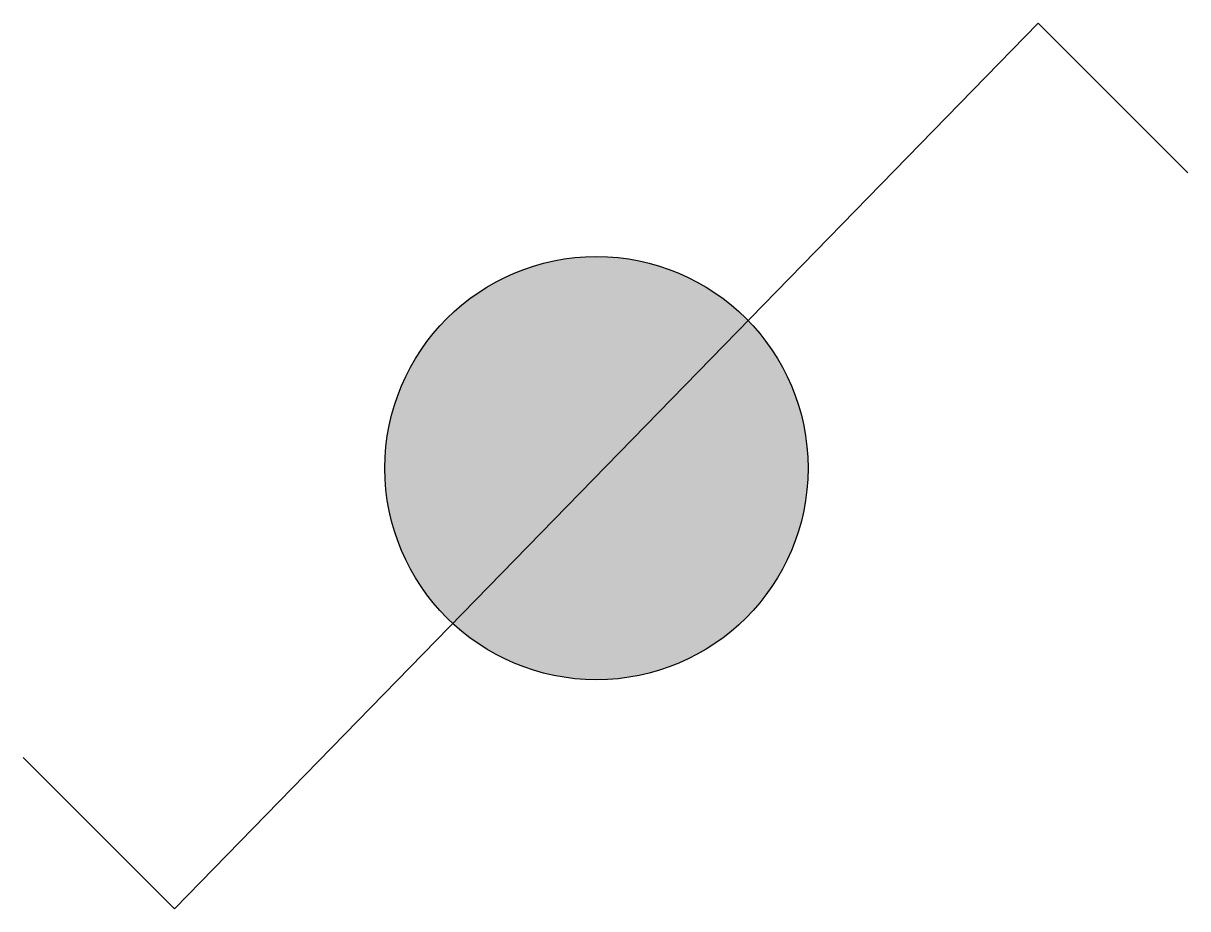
# Model space of a CAD drawing. Header units: millimetres. Extents: x -273 to 277, y -209 to 210.
import ezdxf

# ---------------------------------------------------------------- set-up
doc = ezdxf.new("R2010")
doc.units = ezdxf.units.MM

msp = doc.modelspace()

# ---------------------------------------------------------------- hatches: boundary and pattern name
msp.add_hatch(color=256).paths.add_polyline_path([(97.86, -0.54, 1), (-102.14, -0.54, 1)])

# ---------------------------------------------------------------- linework, layer by layer
for p, q in [((-201.65, -208.73), (206.62, 209.67)), ((206.62, 209.67), (277.33, 138.96))]:
    msp.add_line(p, q)
at = {"ltscale": 38.355372}
msp.add_line((-201.65, -208.73), (-273.06, -137.32), dxfattribs=at)
msp.add_circle((-2.14, -0.54), 100)

doc.saveas('drawing.dxf')
